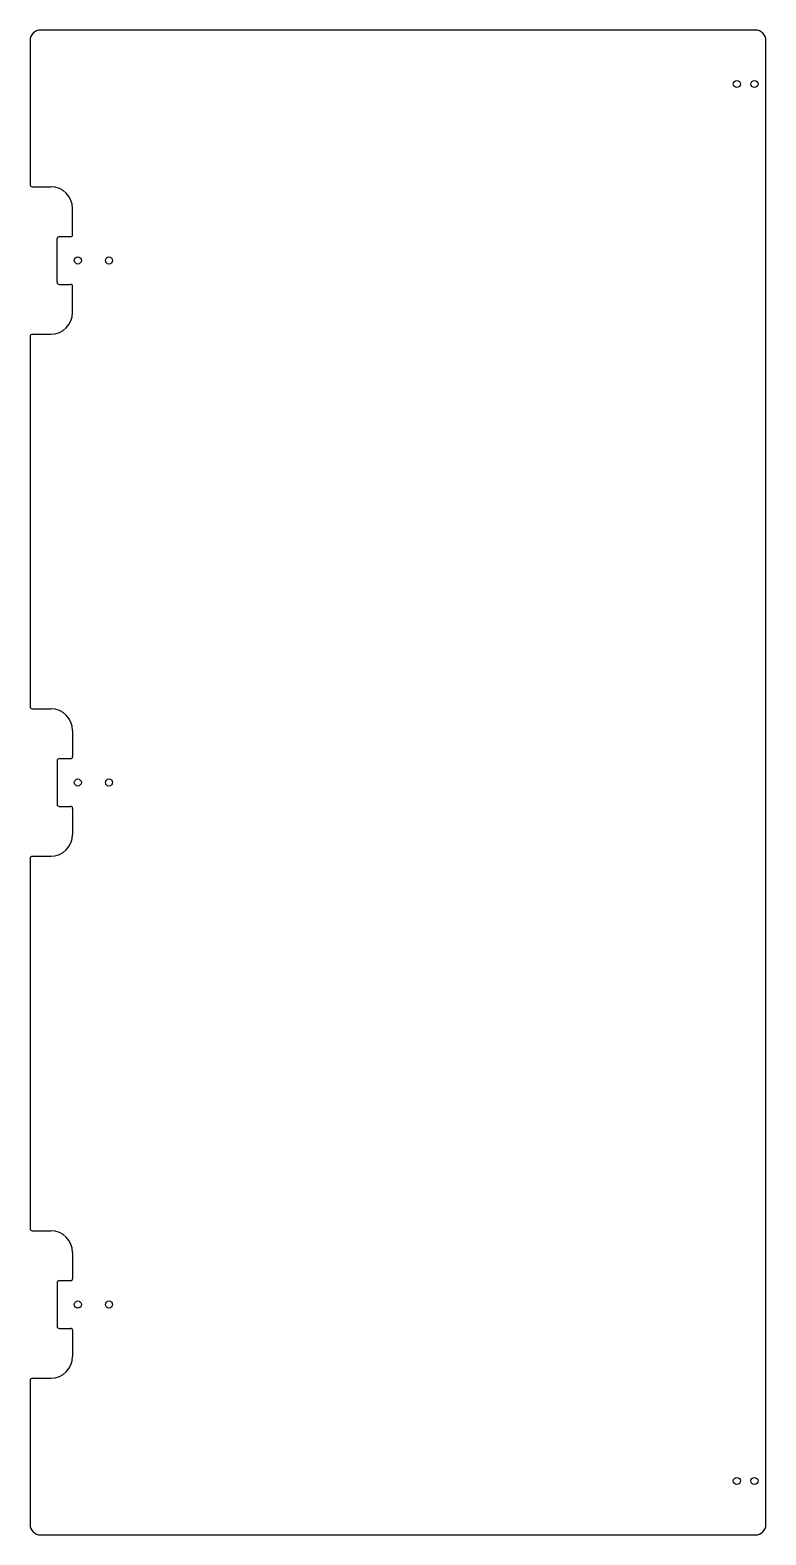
# Model space of a CAD drawing. Header units: millimetres. Extents: x -177 to 177, y -363 to 363.
import ezdxf

# ---------------------------------------------------------------- set-up
doc = ezdxf.new("R2010")
doc.units = ezdxf.units.MM

msp = doc.modelspace()

# ---------------------------------------------------------------- linework, layer by layer
at = {"color": 7, "linetype": 'Continuous', "lineweight": 25}
for p, q in [((-177.25, 357.5), (-177.25, 288)), ((172.25, 362.5), (-172.25, 362.5)), ((177.25, -357.5), (177.25, 357.5)), ((-176.25, 287), (-167.25, 287)), ((-156.75, 264), (-156.75, 276.5)), ((-164.25, 241), (-164.25, 262)), ((-163.25, 263), (-157.75, 263)), ((-163.25, 240), (-157.75, 240)), ((-156.75, 226.5), (-156.75, 239)), ((-177.25, 215), (-177.25, 36.5)), ((-176.25, 216), (-167.25, 216)), ((-176.25, 35.5), (-167.25, 35.5)), ((-156.75, 25), (-156.75, 12.5)), ((-164.25, 10.5), (-164.25, -10.5)), ((-163.25, 11.5), (-157.75, 11.5)), ((-163.25, -11.5), (-157.75, -11.5)), ((-156.75, -12.5), (-156.75, -25)), ((-176.25, -35.5), (-167.25, -35.5)), ((-177.25, -36.5), (-177.25, -215)), ((-176.25, -216), (-167.25, -216)), ((-156.75, -226.5), (-156.75, -239)), ((-164.25, -241), (-164.25, -262)), ((-163.25, -240), (-157.75, -240)), ((-163.25, -263), (-157.75, -263)), ((-156.75, -264), (-156.75, -276.5)), ((-177.25, -288), (-177.25, -357.5)), ((-176.25, -287), (-167.25, -287)), ((-172.25, -362.5), (172.25, -362.5))]:
    msp.add_line(p, q, dxfattribs=at)
for centre in [(163.25, 336.5), (171.75, 336.5), (-154.25, 251.5), (-139.25, 251.5), (-154.25, 0), (-139.25, 0), (-154.25, -251.5), (-139.25, -251.5), (163.25, -336.5), (171.75, -336.5)]:
    msp.add_circle(centre, 1.7, dxfattribs=at)
for centre, radius, start, end in [((-172.25, 357.5), 5, 90, 180), ((172.25, 357.5), 5, 0, 90), ((-176.25, 288), 1, 180, 270), ((-167.25, 276.5), 10.5, 0, 90), ((-163.25, 262), 1, 90, 180), ((-157.75, 264), 1, 270, 0), ((-163.25, 241), 1, 180, 270), ((-157.75, 239), 1, 0, 90), ((-167.25, 226.5), 10.5, 270, 0), ((-176.25, 215), 1, 90, 180), ((-176.25, 36.5), 1, 180, 270), ((-167.25, 25), 10.5, 0, 90), ((-163.25, 10.5), 1, 90, 180), ((-157.75, 12.5), 1, 270, 0), ((-163.25, -10.5), 1, 180, 270), ((-157.75, -12.5), 1, 0, 90), ((-167.25, -25), 10.5, 270, 0), ((-176.25, -36.5), 1, 90, 180), ((-176.25, -215), 1, 180, 270), ((-167.25, -226.5), 10.5, 0, 90), ((-157.75, -239), 1, 270, 360), ((-163.25, -241), 1, 90, 180), ((-163.25, -262), 1, 180, 270), ((-157.75, -264), 1, 0, 90), ((-167.25, -276.5), 10.5, 270, 0), ((-176.25, -288), 1, 90, 180), ((-172.25, -357.5), 5, 180, 270), ((172.25, -357.5), 5, 270, 360)]:
    msp.add_arc(centre, radius, start, end, dxfattribs=at)

doc.saveas('drawing.dxf')
